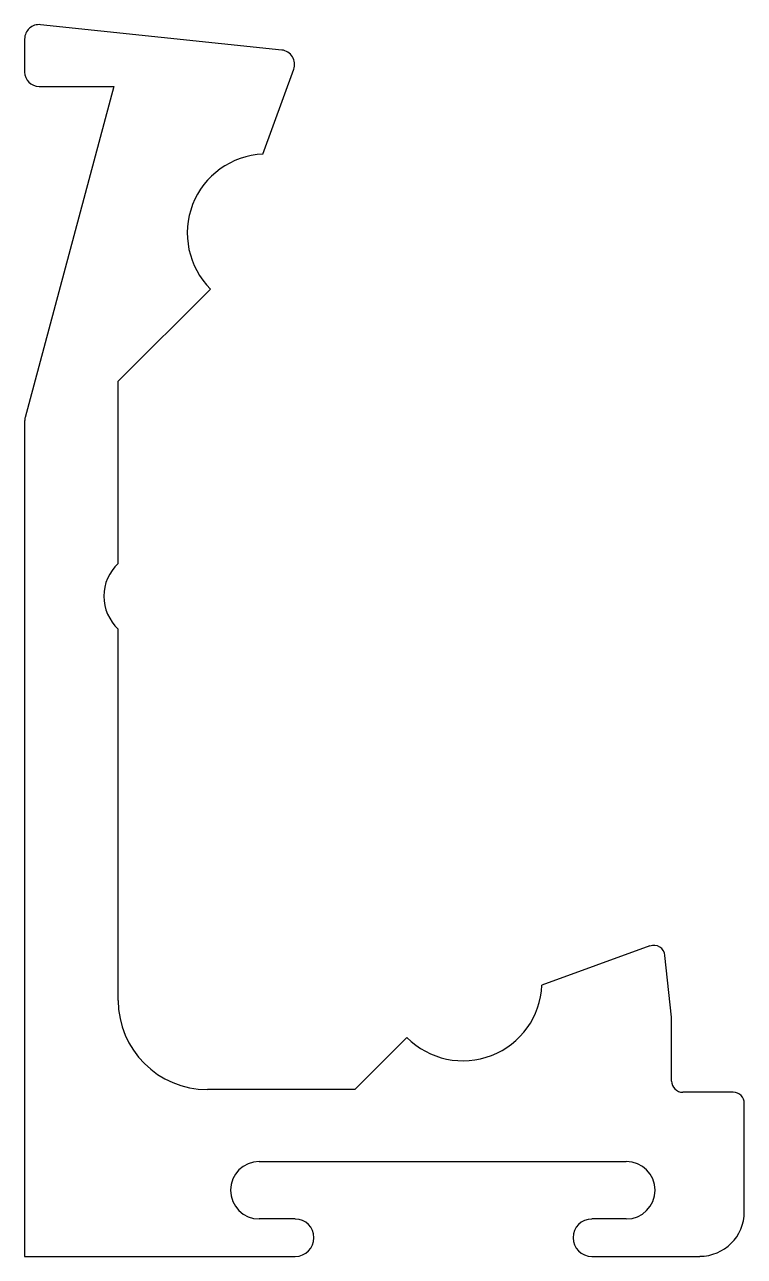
# Model space of a CAD drawing. Extents: x -5.6 to 7.1, y 1.4 to 23.1.
import ezdxf

# ---------------------------------------------------------------- set-up
doc = ezdxf.new("R2010")
doc.units = 0
doc.layers.get('0').update_dxf_attribs({"linetype": 'CONTINUOUS'})

msp = doc.modelspace()

# ---------------------------------------------------------------- linework, layer by layer
for p, q in [((-1.098, 22.67), (-5.355, 23.117)), ((-5.636, 22.865), (-5.636, 22.281)), ((-1.432, 20.831), (-0.886, 22.33)), ((-4.061, 22.027), (-5.627, 16.182)), ((-5.382, 22.027), (-4.061, 22.027)), ((-3.985, 16.82), (-2.356, 18.448)), ((-3.985, 13.602), (-3.985, 16.82)), ((-5.636, 16.116), (-5.636, 1.364)), ((-3.985, 5.885), (-3.985, 12.444)), ((5.399, 6.846), (3.493, 6.152)), ((5.778, 5.591), (5.664, 6.68)), ((5.779, 4.461), (5.779, 5.57)), ((1.11, 5.228), (0.193, 4.311)), ((0.193, 4.311), (-2.41, 4.311)), ((6.866, 4.263), (5.978, 4.263)), ((7.064, 2.152), (7.064, 4.064)), ((-1.496, 3.041), (4.981, 3.041)), ((-0.861, 2.025), (-1.496, 2.025)), ((4.981, 2.025), (4.372, 2.025)), ((-5.636, 1.364), (-0.861, 1.364)), ((4.372, 1.364), (6.277, 1.364))]:
    msp.add_line(p, q)
for centre, radius, start, end in [((-5.382, 22.865), 0.254, 84, 180), ((-1.125, 22.417), 0.254, 340, 84), ((-5.382, 22.281), 0.254, 180, 270), ((-1.369, 19.436), 1.397, 92.594, 225), ((-5.382, 16.116), 0.254, 165, 180), ((-3.451, 13.023), 0.787, 132.6423, 227.3577), ((5.466, 6.659), 0.198, 6, 110), ((2.098, 6.216), 1.397, 225, 357.406), ((-2.41, 5.885), 1.575, 180, 270), ((5.581, 5.57), 0.198, 0, 6), ((5.978, 4.461), 0.198, 180, 270), ((6.866, 4.064), 0.198, 360, 90), ((-1.496, 2.533), 0.508, 90, 270), ((4.981, 2.533), 0.508, 270, 90), ((-0.861, 1.694), 0.33, 270, 90), ((4.372, 1.694), 0.33, 90, 270), ((6.277, 2.152), 0.787, 270, 360)]:
    msp.add_arc(centre, radius, start, end)

doc.saveas('drawing.dxf')
